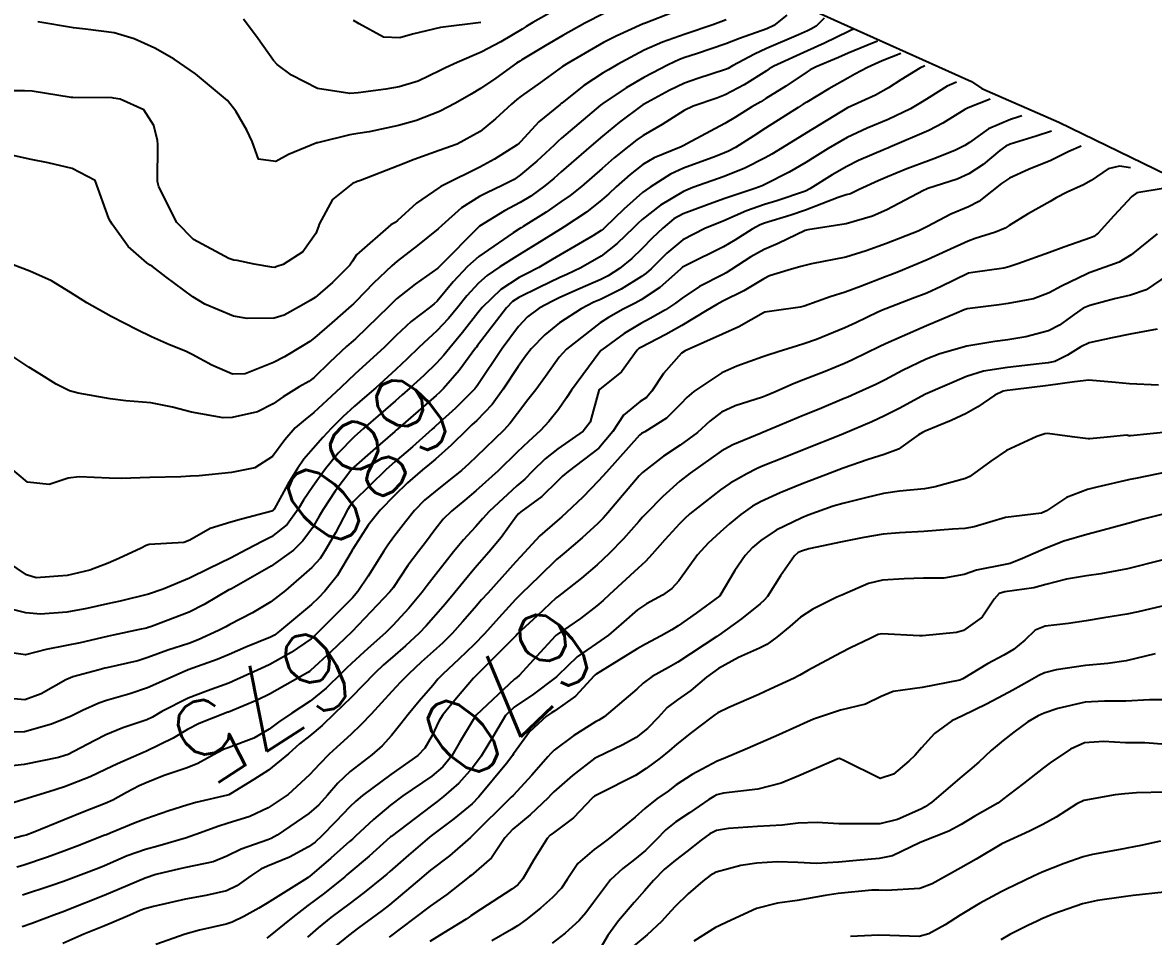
# Model space of a CAD drawing. Header units: metres. Extents: x 292545 to 299085, y 7450245 to 7463078.
# Drawn here: x 296392.5 to 296448, y 7461760.1 to 7461804.9 of the extents above; entities that cross this region are included whole.
import ezdxf
from ezdxf.enums import TextEntityAlignment as Align

# ---------------------------------------------------------------- set-up
doc = ezdxf.new("R2010")
doc.units = ezdxf.units.M
for name, color, linetype in [('Area', 45, 'Continuous'), ('Cotas', 45, 'Continuous'), ('Curvas de Nivel 1m', 11, 'Continuous'), ('Curvas de Nivel 5m', 15, 'Continuous')]:
    doc.layers.add(name, color=color, linetype=linetype)
doc.styles.add('Style-STANDARD', font='STANDARD.shx')

msp = doc.modelspace()

# ---------------------------------------------------------------- linework, layer by layer
at = {"layer": 'Area'}
msp.add_polyline3d([(296431.486, 7461805.435, 699.18), (296432.656, 7461804.917, 698.79), (296439.067, 7461802.033, 694.242), (296439.576, 7461801.702, 695.682), (296443.345, 7461800.042, 698.69), (296452.188, 7461795.746, 677.53)], dxfattribs=at)
at = {"layer": 'Curvas de Nivel 1m', "flags": 128}
for points, elevation in [([(296424.442, 7461805.433), (296423.023, 7461804.887), (296423.004, 7461804.88), (296422.959, 7461804.861), (296421.626, 7461804.264), (296421.014, 7461803.945), (296419.206, 7461802.907), (296419.08, 7461802.83), (296419.001, 7461802.773), (296417.916, 7461801.993), (296416.979, 7461801.314), (296416.758, 7461801.151), (296416.494, 7461800.935), (296415.707, 7461800.201), (296414.959, 7461799.592), (296413.824, 7461798.967), (296412.95, 7461798.647), (296411.725, 7461798.212), (296410.942, 7461797.896), (296409.085, 7461797.178), (296408.934, 7461797.131), (296408.861, 7461797.103), (296408.705, 7461797.032), (296407.716, 7461796.247), (296407.069, 7461795.048), (296407.025, 7461794.925), (296406.898, 7461794.58), (296406.264, 7461793.682), (296405.295, 7461793.066), (296404.994, 7461792.957), (296404.881, 7461792.924), (296404.734, 7461792.925), (296403.871, 7461793.085), (296403.04, 7461793.254), (296402.885, 7461793.282), (296402.632, 7461793.356), (296400.895, 7461794.287), (296400.079, 7461795.128), (296399.201, 7461796.865), (296399.135, 7461797.138), (296399.148, 7461798.941), (296399.135, 7461799.138), (296398.96, 7461799.88), (296398.47, 7461800.65), (296397.309, 7461801.165), (296396.974, 7461801.223), (296396.914, 7461801.231), (296394.974, 7461801.255), (296394.903, 7461801.262), (296392.978, 7461801.569), (296392.607, 7461801.587), (296390.978, 7461801.58)], 687), ([(296421.028, 7461805.366), (296420.098, 7461804.894), (296419.017, 7461804.288), (296418.149, 7461803.781), (296417.005, 7461803.094), (296416.9, 7461803.035), (296416.744, 7461802.933), (296415.726, 7461802.208), (296414.984, 7461801.693), (296414.522, 7461801.415), (296413.746, 7461800.968), (296412.969, 7461800.566), (296411.831, 7461800.125), (296410.962, 7461799.885), (296409.509, 7461799.572), (296408.957, 7461799.482), (296408.572, 7461799.419), (296407.039, 7461799.049), (296406.973, 7461799.029), (296406.953, 7461799.023), (296405.558, 7461798.453), (296404.943, 7461798.122), (296404.093, 7461798.232), (296403.775, 7461799.088), (296403.517, 7461799.651), (296402.968, 7461800.584), (296402.561, 7461801.104), (296400.992, 7461802.416), (296399.955, 7461803.13), (296399.008, 7461803.674), (296397.989, 7461804.131), (296397.015, 7461804.426), (296395.594, 7461804.607), (296395.018, 7461804.668), (296393.262, 7461804.966)], 688), ([(296418.482, 7461805.462), (296417.55, 7461804.925), (296417.22, 7461804.729), (296417.02, 7461804.611), (296415.966, 7461803.988), (296415.008, 7461803.482), (296413.829, 7461802.968), (296413.262, 7461802.713), (296412.997, 7461802.574), (296411.921, 7461802.058), (296410.985, 7461801.778), (296410.328, 7461801.665), (296408.98, 7461801.476), (296408.565, 7461801.448), (296406.983, 7461801.695), (296405.707, 7461802.348), (296405, 7461802.879), (296404.819, 7461803.073), (296404.066, 7461804.136), (296403.35, 7461805.095)], 689), ([(296431.839, 7461805.15), (296431.44, 7461804.756), (296431.181, 7461804.599), (296431.021, 7461804.524), (296430.576, 7461804.324), (296429.012, 7461803.651), (296428.417, 7461803.387), (296427.333, 7461802.807), (296427.127, 7461802.682), (296427, 7461802.623), (296425.633, 7461802.19), (296424.99, 7461801.953), (296424.235, 7461801.596), (296422.974, 7461800.91), (296422.941, 7461800.893), (296422.897, 7461800.861), (296421.798, 7461800.038), (296420.958, 7461799.356), (296420.412, 7461798.888), (296418.94, 7461797.615), (296418.567, 7461797.284), (296418.129, 7461796.918), (296417.443, 7461796.407), (296416.92, 7461796.099), (296416.156, 7461795.696), (296414.921, 7461794.95), (296414.903, 7461794.933), (296412.979, 7461792.979), (296412.931, 7461792.931), (296412.881, 7461792.881), (296411.764, 7461792.097), (296410.858, 7461791.372), (296410.668, 7461791.19), (296410.477, 7461791.006), (296408.837, 7461789.421), (296408.635, 7461789.233), (296408.41, 7461789.034), (296407.59, 7461788.278), (296406.818, 7461787.527), (296406.549, 7461787.319), (296406.084, 7461787.057), (296405.295, 7461786.576), (296404.8, 7461786.237), (296404.033, 7461785.842), (296402.79, 7461785.552), (296402.35, 7461785.543), (296400.793, 7461785.818), (296399.865, 7461786.065), (296398.8, 7461786.285), (296397.582, 7461786.382), (296396.803, 7461786.479), (296395.246, 7461786.746), (296394.808, 7461786.868), (296394.169, 7461787.2), (296393.327, 7461787.721), (296392.821, 7461788.035), (296390.996, 7461789.238)], 684), ([(296427.026, 7461805.071), (296426.372, 7461804.82), (296425.018, 7461804.365), (296423.902, 7461803.963), (296423.01, 7461803.57), (296422.542, 7461803.33), (296421.7, 7461802.873), (296421.258, 7461802.618), (296420.997, 7461802.462), (296420.045, 7461801.836), (296418.974, 7461800.984), (296418.932, 7461800.952), (296418.877, 7461800.911), (296417.831, 7461800.055), (296416.955, 7461799.102), (296416.871, 7461799.013), (296416.772, 7461798.932), (296415.664, 7461798.225), (296414.942, 7461797.831), (296413.196, 7461796.976), (296413.028, 7461796.882), (296412.93, 7461796.818), (296411.832, 7461796.078), (296410.906, 7461795.215), (296410.787, 7461795.12), (296410.58, 7461795.005), (296408.888, 7461793.544), (296408.693, 7461793.224), (296408.565, 7461793.033), (296407.724, 7461792.187), (296406.867, 7461791.447), (296406.626, 7461791.292), (296406.197, 7461791.057), (296405.339, 7461790.582), (296404.853, 7461790.423), (296403.535, 7461790.408), (296402.854, 7461790.528), (296401.457, 7461791.114), (296400.866, 7461791.475), (296399.544, 7461792.465), (296398.881, 7461792.962), (296398.775, 7461793.034), (296398.608, 7461793.144), (296397.687, 7461793.954), (296396.902, 7461795.036), (296396.823, 7461795.171), (296396.752, 7461795.325), (296396.076, 7461797.179), (296394.939, 7461797.775), (296393.775, 7461798.042), (296392.943, 7461798.22), (296391.68, 7461798.498)], 686), ([(296433.283, 7461804.61), (296433.187, 7461804.573), (296433.02, 7461804.496), (296431.845, 7461803.922), (296431.011, 7461803.546), (296429.365, 7461802.785), (296429.134, 7461802.655), (296429, 7461802.567), (296427.91, 7461801.88), (296426.982, 7461801.385), (296426.572, 7461801.223), (296425.404, 7461800.834), (296424.971, 7461800.622), (296423.886, 7461799.928), (296422.958, 7461799.388), (296422.642, 7461799.177), (296422.246, 7461798.867), (296421.53, 7461798.291), (296420.942, 7461797.777), (296419.931, 7461796.895), (296419.374, 7461796.455), (296418.921, 7461796.132), (296418.193, 7461795.638), (296417.062, 7461794.928), (296416.964, 7461794.868), (296416.902, 7461794.829), (296416.586, 7461794.621), (296414.888, 7461793.455), (296414.333, 7461792.965), (296413.636, 7461792.208), (296412.857, 7461791.272), (296412.711, 7461791.126), (296412.516, 7461790.983), (296411.578, 7461790.261), (296410.839, 7461789.576), (296410.26, 7461789.009), (296408.819, 7461787.687), (296408.479, 7461787.371), (296408.128, 7461787.037), (296407.446, 7461786.401), (296406.794, 7461785.807), (296406.376, 7461785.467), (296405.88, 7461785.059), (296405.375, 7461784.465), (296404.769, 7461783.652), (296403.907, 7461783.083), (296402.761, 7461782.86), (296401.177, 7461782.698), (296400.758, 7461782.674), (296400.283, 7461782.652), (296398.758, 7461782.609), (296397.351, 7461782.57), (296396.757, 7461782.577), (296395.293, 7461782.649), (296394.757, 7461782.576), (296393.821, 7461782.271), (296392.755, 7461782.389), (296391.738, 7461783.23)], 683), ([(296434.443, 7461804.01), (296433.935, 7461803.809), (296433.01, 7461803.422), (296432.536, 7461803.216), (296431.445, 7461802.756), (296431.149, 7461802.61), (296430.999, 7461802.513), (296429.956, 7461801.808), (296428.979, 7461801.203), (296428.72, 7461801.049), (296428.294, 7461800.797), (296427.484, 7461800.289), (296426.965, 7461799.979), (296425.096, 7461798.979), (296424.954, 7461798.906), (296424.911, 7461798.882), (296424.82, 7461798.841), (296423.503, 7461798.298), (296422.944, 7461797.973), (296422.326, 7461797.479), (296421.634, 7461796.873), (296421.268, 7461796.537), (296420.923, 7461796.228), (296420.174, 7461795.631), (296419.082, 7461794.907), (296418.902, 7461794.796), (296417.732, 7461794.084), (296416.889, 7461793.552), (296415.92, 7461792.944), (296415.302, 7461792.528), (296414.871, 7461792.145), (296414.307, 7461791.52), (296413.863, 7461790.97), (296413.415, 7461790.407), (296412.841, 7461789.804), (296412.406, 7461789.416), (296411.952, 7461788.989), (296411.385, 7461788.437), (296410.822, 7461787.91), (296409.838, 7461787.015), (296409.294, 7461786.535), (296408.799, 7461786.113), (296408.229, 7461785.598), (296407.668, 7461785.041), (296407.248, 7461784.576), (296406.773, 7461784.046), (296406.309, 7461783.513), (296405.998, 7461783.058), (296405.528, 7461782.29), (296404.849, 7461781.069), (296404.805, 7461781.006), (296404.741, 7461780.968), (296403.257, 7461780.57), (296402.733, 7461780.433), (296401.716, 7461780.123), (296400.719, 7461779.543), (296400.42, 7461779.422), (296398.716, 7461779.327), (296398.578, 7461779.289), (296398.333, 7461779.154), (296397.229, 7461778.644), (296396.705, 7461778.423), (296395.806, 7461778.075), (296394.699, 7461777.813), (296393.187, 7461777.702), (296392.699, 7461777.845), (296390.903, 7461779.046)], 682), ([(296435.603, 7461803.41), (296434.682, 7461803.047), (296433.966, 7461802.73), (296433.336, 7461802.398), (296432.995, 7461802.209), (296432.059, 7461801.677), (296430.977, 7461801.031), (296430.809, 7461800.929), (296430.555, 7461800.766), (296428.963, 7461799.749), (296428.381, 7461799.374), (296427.483, 7461798.805), (296427.144, 7461798.614), (296426.949, 7461798.535), (296426.498, 7461798.366), (296424.942, 7461797.784), (296424.3, 7461797.486), (296423.306, 7461796.856), (296423.085, 7461796.704), (296422.929, 7461796.587), (296422.002, 7461795.784), (296421.081, 7461794.878), (296420.992, 7461794.789), (296420.901, 7461794.723), (296420.484, 7461794.472), (296418.889, 7461793.545), (296418.494, 7461793.306), (296417.83, 7461792.921), (296417.208, 7461792.596), (296416.875, 7461792.432), (296415.968, 7461791.842), (296415.066, 7461790.957), (296414.85, 7461790.69), (296414.087, 7461789.721), (296413.468, 7461788.974), (296413.183, 7461788.623), (296412.825, 7461788.232), (296412.19, 7461787.615), (296411.515, 7461786.993), (296411.141, 7461786.663), (296410.803, 7461786.371), (296410.068, 7461785.736), (296409.238, 7461785.023), (296408.779, 7461784.611), (296408, 7461783.808), (296407.377, 7461783.044), (296407.118, 7461782.687), (296406.754, 7461782.171), (296406.299, 7461781.503), (296406.033, 7461781.057), (296405.489, 7461780.305), (296404.723, 7461779.712), (296404.297, 7461779.499), (296403.52, 7461779.088), (296402.709, 7461778.659), (296401.667, 7461778.146), (296400.699, 7461777.687), (296399.413, 7461777.139), (296398.69, 7461776.899), (296397.302, 7461776.549), (296396.685, 7461776.417), (296395.672, 7461776.191), (296394.681, 7461776.014), (296393.386, 7461775.916), (296392.68, 7461775.975), (296391.687, 7461776.226)], 681), ([(296438.323, 7461802.01), (296437.867, 7461801.804), (296436.981, 7461801.26), (296436.638, 7461801.035), (296436.068, 7461800.704), (296434.967, 7461800.172), (296433.951, 7461799.742), (296432.958, 7461799.284), (296432.026, 7461798.754), (296431.37, 7461798.34), (296430.942, 7461798.067), (296430.125, 7461797.589), (296428.926, 7461796.983), (296428.793, 7461796.923), (296428.434, 7461796.795), (296427.305, 7461796.42), (296426.918, 7461796.278), (296426.062, 7461795.971), (296424.914, 7461795.551), (296424.458, 7461795.296), (296423.922, 7461794.85), (296423.404, 7461794.348), (296422.893, 7461793.834), (296422.393, 7461793.36), (296421.795, 7461792.871), (296421.245, 7461792.508), (296420.875, 7461792.322), (296419.873, 7461791.89), (296418.861, 7461791.438), (296418.504, 7461791.268), (296417.862, 7461790.92), (296417.279, 7461790.495), (296416.844, 7461790.028), (296416.039, 7461788.942), (296414.814, 7461787.117), (296414.748, 7461787.026), (296414.694, 7461786.961), (296413.753, 7461786.016), (296412.785, 7461785.146), (296412.698, 7461785.067), (296412.599, 7461784.982), (296411.647, 7461784.118), (296410.767, 7461783.379), (296410.342, 7461783.006), (296408.747, 7461781.442), (296408.559, 7461781.218), (296408.445, 7461781.033), (296407.858, 7461779.906), (296407.365, 7461779.043), (296407.105, 7461778.65), (296406.704, 7461778.199), (296405.418, 7461777.069), (296404.687, 7461776.511), (296403.792, 7461775.979), (296402.676, 7461775.404), (296402.48, 7461775.297), (296402.124, 7461775.105), (296401.133, 7461774.648), (296400.663, 7461774.479), (296399.641, 7461774.152), (296398.652, 7461773.781), (296398.171, 7461773.633), (296396.645, 7461773.278), (296396.557, 7461773.258), (296396.208, 7461773.174), (296394.987, 7461772.839), (296394.638, 7461772.693), (296393.424, 7461772.001), (296392.628, 7461771.714), (296392.086, 7461771.768)], 679), ([(296439.973, 7461801.17), (296438.893, 7461800.752), (296438.739, 7461800.672), (296437.658, 7461799.992), (296436.962, 7461799.641), (296435.055, 7461798.82), (296434.953, 7461798.777), (296434.916, 7461798.758), (296434.823, 7461798.721), (296433.518, 7461798.161), (296432.94, 7461797.877), (296432.23, 7461797.454), (296431.139, 7461796.767), (296430.922, 7461796.668), (296429.508, 7461796.193), (296428.915, 7461796.008), (296428.021, 7461795.689), (296426.907, 7461795.208), (296425.973, 7461794.824), (296424.897, 7461794.268), (296424.119, 7461793.619), (296423.356, 7461792.855), (296423.104, 7461792.633), (296422.877, 7461792.469), (296421.88, 7461791.858), (296420.86, 7461791.353), (296420.532, 7461791.211), (296419.909, 7461790.894), (296418.846, 7461790.197), (296418.138, 7461789.619), (296417.464, 7461788.924), (296417.184, 7461788.572), (296416.824, 7461788.064), (296416.095, 7461786.941), (296415.552, 7461786.198), (296414.79, 7461785.412), (296414.557, 7461785.192), (296414.322, 7461784.965), (296413.541, 7461784.206), (296412.768, 7461783.518), (296412.479, 7461783.27), (296412.139, 7461782.986), (296411.398, 7461782.352), (296410.75, 7461781.741), (296410.051, 7461781.01), (296409.473, 7461780.278), (296408.714, 7461779.096), (296408.688, 7461779.056), (296408.678, 7461779.03), (296407.941, 7461777.797), (296407.346, 7461777.043), (296407.023, 7461776.713), (296406.686, 7461776.392), (296405.12, 7461775.073), (296404.864, 7461774.883), (296404.668, 7461774.784), (296403.46, 7461774.293), (296402.656, 7461773.939), (296402.062, 7461773.695), (296400.644, 7461773.186), (296400.597, 7461773.167), (296400.492, 7461773.122), (296398.634, 7461772.305), (296397.777, 7461772.013), (296396.628, 7461771.679), (296396.254, 7461771.546), (296395.451, 7461771.182), (296394.894, 7461770.912), (296394.617, 7461770.791), (296393.936, 7461770.52), (296392.612, 7461770.14), (296391.722, 7461770.119)], 678), ([(296441.533, 7461800.36), (296441.327, 7461800.287), (296440.968, 7461800.174), (296439.9, 7461799.724), (296438.957, 7461799.05), (296438.73, 7461798.897), (296438.274, 7461798.677), (296437.338, 7461798.295), (296436.945, 7461798.146), (296435.892, 7461797.752), (296434.933, 7461797.359), (296434.488, 7461797.166), (296433.546, 7461796.734), (296433.124, 7461796.535), (296432.92, 7461796.472), (296432.528, 7461796.355), (296430.913, 7461795.729), (296430.207, 7461795.48), (296428.906, 7461795.085), (296428.692, 7461795.005), (296428.297, 7461794.796), (296427.447, 7461794.255), (296426.894, 7461793.932), (296425.076, 7461793.029), (296424.884, 7461792.929), (296424.833, 7461792.891), (296424.784, 7461792.841), (296423.779, 7461791.941), (296422.86, 7461791.324), (296422.561, 7461791.159), (296421.981, 7461790.869), (296421.254, 7461790.47), (296420.846, 7461790.195), (296419.194, 7461788.905), (296418.829, 7461788.515), (296418.169, 7461787.567), (296417.688, 7461786.921), (296417.301, 7461786.43), (296416.795, 7461785.757), (296416.435, 7461785.288), (296416.116, 7461784.94), (296414.77, 7461783.627), (296414.428, 7461783.302), (296414.046, 7461782.967), (296413.334, 7461782.397), (296412.752, 7461781.937), (296412.234, 7461781.499), (296411.74, 7461780.99), (296411.294, 7461780.435), (296410.723, 7461779.703), (296410.423, 7461779.298), (296410.227, 7461779.007), (296409.462, 7461777.78), (296408.956, 7461777.026), (296408.69, 7461776.72), (296407.848, 7461775.871), (296407.035, 7461775.046), (296406.851, 7461774.867), (296406.668, 7461774.709), (296405.696, 7461774.026), (296404.648, 7461773.442), (296404.401, 7461773.328), (296403.864, 7461773.088), (296403.032, 7461772.703), (296402.637, 7461772.537), (296401.584, 7461772.159), (296400.63, 7461771.795), (296399.34, 7461771.139), (296398.895, 7461770.869), (296398.617, 7461770.738), (296397.44, 7461770.332), (296396.605, 7461769.993), (296396.052, 7461769.725), (296395.036, 7461769.186), (296394.743, 7461769.037), (296394.591, 7461768.978), (296394.283, 7461768.888), (296392.593, 7461768.548), (296391.411, 7461768.411)], 677), ([(296442.983, 7461799.61), (296442.237, 7461799.354), (296440.956, 7461798.963), (296440.739, 7461798.869), (296440.458, 7461798.655), (296439.638, 7461797.968), (296438.936, 7461797.511), (296438.353, 7461797.255), (296436.924, 7461796.784), (296436.855, 7461796.76), (296436.711, 7461796.693), (296434.913, 7461795.74), (296434.21, 7461795.427), (296432.906, 7461795.065), (296431.027, 7461794.768), (296430.903, 7461794.732), (296429.583, 7461794.096), (296428.893, 7461793.796), (296428.241, 7461793.445), (296427.257, 7461792.806), (296427.028, 7461792.661), (296426.879, 7461792.58), (296425.719, 7461791.979), (296424.861, 7461791.406), (296424.538, 7461791.163), (296424.051, 7461790.848), (296423.292, 7461790.412), (296422.846, 7461790.17), (296422.023, 7461789.686), (296420.923, 7461788.879), (296420.873, 7461788.839), (296420.832, 7461788.786), (296419.443, 7461786.901), (296419.195, 7461786.516), (296418.798, 7461785.948), (296418.333, 7461785.371), (296417.918, 7461784.919), (296417.324, 7461784.378), (296416.772, 7461783.855), (296415.835, 7461782.944), (296414.753, 7461781.955), (296414.211, 7461781.502), (296413.549, 7461780.972), (296413.141, 7461780.572), (296412.729, 7461780.047), (296412.275, 7461779.429), (296411.932, 7461778.988), (296411.406, 7461778.293), (296410.695, 7461777.21), (296410.533, 7461777.002), (296408.673, 7461775.049), (296407.63, 7461774.068), (296406.644, 7461773.146), (296406.59, 7461773.105), (296406.501, 7461773.052), (296404.632, 7461771.998), (296404.018, 7461771.697), (296402.623, 7461771.114), (296402.582, 7461771.1), (296401.173, 7461770.556), (296400.61, 7461770.262), (296399.895, 7461769.839), (296398.594, 7461769.2), (296398.559, 7461769.185), (296398.477, 7461769.151), (296397.17, 7461768.581), (296396.584, 7461768.295), (296395.826, 7461767.932), (296394.576, 7461767.45), (296393.802, 7461767.202), (296392.569, 7461766.822), (296391.353, 7461766.444)], 676), ([(296446.863, 7461797.81), (296446.329, 7461797.889), (296445.769, 7461797.763), (296444.932, 7461797.19), (296444.557, 7461796.976), (296443.75, 7461796.612), (296443.212, 7461796.325), (296442.918, 7461796.154), (296441.81, 7461795.535), (296440.906, 7461794.97), (296440.705, 7461794.852), (296440.242, 7461794.657), (296439.235, 7461794.332), (296438.898, 7461794.214), (296437.845, 7461793.729), (296436.889, 7461793.286), (296435.48, 7461792.711), (296435.052, 7461792.546), (296434.879, 7461792.482), (296433.623, 7461791.981), (296432.867, 7461791.707), (296432.13, 7461791.485), (296430.857, 7461791.023), (296430.657, 7461790.971), (296429.38, 7461790.785), (296428.922, 7461790.719), (296428.852, 7461790.692), (296427.642, 7461790.005), (296426.841, 7461789.644), (296425.008, 7461788.837), (296424.832, 7461788.716), (296423.954, 7461787.716), (296423.377, 7461786.854), (296423.117, 7461786.548), (296422.805, 7461786.344), (296421.984, 7461785.68), (296421.467, 7461784.873), (296420.775, 7461784.053), (296419.27, 7461782.905), (296418.992, 7461782.676), (296418.758, 7461782.43), (296417.99, 7461781.678), (296416.961, 7461780.928), (296416.841, 7461780.83), (296416.74, 7461780.713), (296415.988, 7461779.677), (296415.389, 7461778.95), (296414.705, 7461778.17), (296414.153, 7461777.511), (296413.715, 7461776.97), (296413.247, 7461776.411), (296412.675, 7461775.755), (296412.313, 7461775.339), (296411.967, 7461774.987), (296411.292, 7461774.365), (296410.655, 7461773.806), (296410.226, 7461773.429), (296409.79, 7461773.013), (296408.631, 7461771.832), (296408.228, 7461771.433), (296407.813, 7461771.038), (296407.202, 7461770.456), (296406.606, 7461769.947), (296406.103, 7461769.555), (296405.558, 7461769.066), (296404.585, 7461768.261), (296403.862, 7461767.805), (296402.72, 7461767.099), (296402.624, 7461767.048), (296402.572, 7461767.035), (296401.006, 7461766.678), (296400.567, 7461766.548), (296399.691, 7461766.26), (296398.56, 7461765.883), (296398.04, 7461765.674), (296396.814, 7461765.167), (296396.626, 7461765.095), (296396.551, 7461765.068), (296395.189, 7461764.538), (296394.539, 7461764.293), (296393.738, 7461763.999), (296392.528, 7461763.592), (296392.238, 7461763.512)], 674), ([(296448.465, 7461796.786), (296447.172, 7461796.576), (296446.921, 7461796.395), (296446.047, 7461795.453), (296445.272, 7461794.596), (296445.066, 7461794.433), (296444.901, 7461794.364), (296443.592, 7461793.917), (296442.893, 7461793.652), (296441.337, 7461793.092), (296440.886, 7461792.944), (296440.653, 7461792.884), (296439.121, 7461792.668), (296438.911, 7461792.641), (296438.882, 7461792.63), (296437.578, 7461791.977), (296436.868, 7461791.663), (296436.17, 7461791.394), (296434.856, 7461790.895), (296434.733, 7461790.843), (296434.469, 7461790.724), (296433.382, 7461790.2), (296432.845, 7461789.955), (296431.459, 7461789.381), (296430.837, 7461789.167), (296430.533, 7461789.076), (296429.578, 7461788.783), (296429.017, 7461788.602), (296428.83, 7461788.537), (296427.547, 7461788.082), (296426.822, 7461787.743), (296425.448, 7461786.83), (296425.098, 7461786.546), (296424.804, 7461786.224), (296424.106, 7461785.534), (296423.035, 7461784.857), (296422.873, 7461784.768), (296422.781, 7461784.691), (296421.156, 7461782.884), (296420.759, 7461782.449), (296419.99, 7461781.658), (296419.203, 7461780.905), (296418.962, 7461780.686), (296418.737, 7461780.497), (296417.895, 7461779.748), (296417.126, 7461778.926), (296416.926, 7461778.712), (296416.708, 7461778.486), (296415.337, 7461776.95), (296415.033, 7461776.61), (296414.682, 7461776.206), (296414.099, 7461775.538), (296413.587, 7461774.971), (296413.122, 7461774.512), (296412.654, 7461774.083), (296412.071, 7461773.567), (296411.454, 7461772.992), (296411.057, 7461772.577), (296410.634, 7461772.124), (296409.606, 7461771.015), (296409.131, 7461770.507), (296408.608, 7461770.008), (296408.099, 7461769.536), (296407.555, 7461769.04), (296407.073, 7461768.56), (296406.583, 7461768.027), (296405.546, 7461767.065), (296404.566, 7461766.408), (296403.66, 7461765.991), (296402.558, 7461765.646), (296402.141, 7461765.52), (296401.016, 7461765.115), (296400.678, 7461764.992), (296400.55, 7461764.951), (296399.142, 7461764.543), (296398.541, 7461764.37), (296397.642, 7461764.053), (296396.529, 7461763.571), (296396.247, 7461763.452), (296395.526, 7461763.18), (296394.519, 7461762.809), (296393.903, 7461762.585), (296392.512, 7461762.127)], 673), ([(296448.172, 7461794.561), (296446.892, 7461793.531), (296446.297, 7461793.178), (296444.884, 7461792.666), (296444.834, 7461792.65), (296444.729, 7461792.602), (296443.484, 7461792.003), (296442.869, 7461791.667), (296442.11, 7461791.385), (296440.86, 7461791.15), (296440.423, 7461791.091), (296438.856, 7461790.882), (296438.694, 7461790.833), (296438.324, 7461790.675), (296436.847, 7461790.055), (296435.663, 7461789.53), (296434.837, 7461789.167), (296434.534, 7461789.025), (296433.921, 7461788.729), (296433.19, 7461788.375), (296432.828, 7461788.21), (296431.889, 7461787.82), (296430.819, 7461787.401), (296430.368, 7461787.224), (296429.361, 7461786.785), (296428.98, 7461786.618), (296428.809, 7461786.557), (296427.476, 7461786.13), (296426.798, 7461785.819), (296426.225, 7461785.385), (296425.614, 7461784.828), (296424.776, 7461784.195), (296423.961, 7461783.658), (296422.923, 7461782.858), (296422.84, 7461782.782), (296422.761, 7461782.7), (296421.223, 7461780.883), (296420.998, 7461780.627), (296420.735, 7461780.361), (296419.965, 7461779.657), (296419.081, 7461778.906), (296418.879, 7461778.741), (296418.71, 7461778.592), (296417.854, 7461777.766), (296416.995, 7461776.927), (296416.84, 7461776.779), (296416.688, 7461776.627), (296415.879, 7461775.738), (296415.168, 7461774.952), (296414.658, 7461774.424), (296413.907, 7461773.711), (296413.124, 7461772.975), (296412.888, 7461772.73), (296412.637, 7461772.422), (296411.969, 7461771.647), (296411.421, 7461770.992), (296411.074, 7461770.538), (296410.607, 7461769.967), (296410.147, 7461769.459), (296409.639, 7461769.014), (296408.585, 7461768.192), (296407.984, 7461767.631), (296407.47, 7461767.041), (296407.046, 7461766.567), (296406.564, 7461766.135), (296404.998, 7461765.073), (296404.714, 7461764.914), (296404.55, 7461764.852), (296403.244, 7461764.392), (296402.537, 7461764.042), (296401.866, 7461763.773), (296400.529, 7461763.493), (296400.226, 7461763.426), (296399.048, 7461763.142), (296398.521, 7461762.97), (296397.256, 7461762.422), (296396.512, 7461762.111), (296394.705, 7461761.397), (296394.504, 7461761.319), (296394.182, 7461761.203), (296392.965, 7461760.748), (296392.496, 7461760.573)], 672), ([(296448.706, 7461792.553), (296447.622, 7461791.819), (296446.868, 7461791.558), (296446.076, 7461791.377), (296444.86, 7461791.06), (296444.539, 7461790.922), (296444.096, 7461790.608), (296443.379, 7461790.083), (296442.845, 7461789.809), (296441.72, 7461789.515), (296440.84, 7461789.374), (296440.206, 7461789.289), (296438.837, 7461789.06), (296437.5, 7461788.69), (296436.83, 7461788.427), (296435.677, 7461787.859), (296434.82, 7461787.405), (296434.363, 7461787.179), (296433.382, 7461786.734), (296432.991, 7461786.558), (296432.809, 7461786.483), (296431.584, 7461785.975), (296430.796, 7461785.65), (296430.175, 7461785.393), (296428.783, 7461784.806), (296428.744, 7461784.79), (296427.359, 7461784.222), (296426.774, 7461783.901), (296425.258, 7461782.833), (296424.759, 7461782.44), (296423.915, 7461781.685), (296423.1, 7461780.856), (296422.926, 7461780.672), (296422.737, 7461780.451), (296421.994, 7461779.601), (296421.288, 7461778.881), (296420.707, 7461778.338), (296419.927, 7461777.672), (296418.943, 7461776.908), (296418.801, 7461776.799), (296418.69, 7461776.709), (296417.76, 7461775.835), (296416.783, 7461774.929), (296416.724, 7461774.868), (296416.662, 7461774.804), (296414.808, 7461772.958), (296414.641, 7461772.781), (296413.8, 7461771.799), (296413.135, 7461770.975), (296412.937, 7461770.658), (296412.608, 7461769.97), (296412.247, 7461769.335), (296411.899, 7461768.987), (296410.583, 7461768.056), (296409.196, 7461767.024), (296408.856, 7461766.741), (296408.567, 7461766.463), (296407.867, 7461765.73), (296407.192, 7461765.044), (296406.862, 7461764.733), (296406.545, 7461764.496), (296405.61, 7461763.99), (296404.53, 7461763.552), (296404.203, 7461763.408), (296403.717, 7461763.088), (296403.028, 7461762.585), (296402.515, 7461762.346), (296401.507, 7461762.116), (296400.511, 7461761.928), (296398.944, 7461761.581), (296398.506, 7461761.457), (296398.283, 7461761.374), (296397.782, 7461761.157), (296396.897, 7461760.768), (296396.497, 7461760.614), (296395.527, 7461760.218), (296394.489, 7461759.76)], 671), ([(296448.226, 7461787.145), (296446.812, 7461787.209), (296446.118, 7461787.282), (296444.821, 7461787.392), (296444.111, 7461787.316), (296442.818, 7461787.132), (296441.088, 7461786.918), (296440.815, 7461786.887), (296440.62, 7461786.846), (296440.212, 7461786.656), (296439.378, 7461786.09), (296438.799, 7461785.757), (296438.066, 7461785.409), (296436.786, 7461784.888), (296436.656, 7461784.83), (296436.462, 7461784.703), (296435.477, 7461784.012), (296434.773, 7461783.744), (296433.999, 7461783.499), (296432.766, 7461783.067), (296431.908, 7461782.753), (296431.091, 7461782.431), (296430.756, 7461782.303), (296429.668, 7461781.861), (296428.743, 7461781.447), (296428.321, 7461781.212), (296427.744, 7461780.8), (296427.196, 7461780.345), (296426.73, 7461779.933), (296426.149, 7461779.391), (296425.624, 7461778.826), (296424.7, 7461777.556), (296424.368, 7461777.171), (296423.905, 7461776.848), (296423.115, 7461776.427), (296422.682, 7461776.134), (296422.006, 7461775.536), (296421.252, 7461774.881), (296420.659, 7461774.475), (296419.723, 7461773.829), (296418.77, 7461772.909), (296418.708, 7461772.843), (296418.642, 7461772.79), (296417.569, 7461771.986), (296416.627, 7461771.351), (296416.207, 7461770.936), (296415.609, 7461769.944), (296415.006, 7461768.954), (296414.587, 7461768.375), (296413.914, 7461767.632), (296413.161, 7461766.974), (296412.831, 7461766.717), (296412.568, 7461766.515), (296410.594, 7461765.009), (296410.57, 7461764.992), (296410.552, 7461764.973), (296409.517, 7461764.042), (296408.526, 7461763.21), (296408.427, 7461763.129), (296408.317, 7461763.032), (296407.328, 7461762.229), (296406.509, 7461761.628), (296405.765, 7461761.061), (296404.492, 7461760.018)], 669), ([(296448.786, 7461784.864), (296446.867, 7461784.662), (296446.784, 7461784.666), (296446.68, 7461784.686), (296445.72, 7461784.591), (296444.868, 7461784.513), (296444.782, 7461784.512), (296443.994, 7461784.608), (296442.785, 7461784.77), (296442.653, 7461784.754), (296442.273, 7461784.628), (296440.776, 7461783.933), (296440.012, 7461783.416), (296438.986, 7461782.668), (296438.836, 7461782.595), (296438.761, 7461782.567), (296437.283, 7461782.164), (296436.753, 7461782.067), (296435.523, 7461781.941), (296434.749, 7461781.824), (296433.861, 7461781.615), (296432.742, 7461781.342), (296432.283, 7461781.203), (296431.044, 7461780.765), (296430.732, 7461780.646), (296429.474, 7461780.034), (296428.72, 7461779.523), (296428.325, 7461779.187), (296427.957, 7461778.798), (296427.458, 7461778.05), (296426.713, 7461776.81), (296425.548, 7461775.959), (296424.67, 7461775.334), (296424.367, 7461775.144), (296423.835, 7461774.848), (296423.071, 7461774.443), (296422.656, 7461774.207), (296420.867, 7461773.108), (296420.644, 7461772.968), (296420.6, 7461772.934), (296420.555, 7461772.891), (296419.638, 7461771.895), (296418.626, 7461771.177), (296418.46, 7461771.076), (296418.219, 7461770.914), (296417.387, 7461770.147), (296416.595, 7461769.07), (296416.546, 7461768.978), (296416.512, 7461768.931), (296416.251, 7461768.597), (296414.902, 7461766.955), (296414.569, 7461766.615), (296413.662, 7461765.869), (296412.554, 7461765.039), (296412.481, 7461764.981), (296411.445, 7461764.091), (296410.527, 7461763.291), (296410.376, 7461763.16), (296410.202, 7461763.013), (296409.272, 7461762.266), (296408.51, 7461761.69), (296408.134, 7461761.406), (296407.639, 7461761.039), (296407.01, 7461760.532), (296406.493, 7461760.066)], 668), ([(296448.767, 7461782.914), (296447.1, 7461782.575), (296446.827, 7461782.514), (296446.762, 7461782.495), (296445.21, 7461782.141), (296444.754, 7461782.026), (296443.722, 7461781.636), (296442.738, 7461780.985), (296442.487, 7461780.873), (296440.733, 7461780.65), (296439.192, 7461780.202), (296438.727, 7461780.123), (296438.13, 7461780.082), (296436.726, 7461779.972), (296435.533, 7461779.903), (296434.724, 7461779.835), (296433.772, 7461779.68), (296432.72, 7461779.469), (296431.074, 7461779.122), (296430.715, 7461779.01), (296430.555, 7461778.931), (296430.376, 7461778.773), (296429.69, 7461777.794), (296429.051, 7461776.786), (296428.885, 7461776.593), (296428.687, 7461776.416), (296427.787, 7461775.688), (296426.664, 7461774.882), (296426.62, 7461774.855), (296426.564, 7461774.811), (296424.65, 7461773.561), (296424.198, 7461773.293), (296423.403, 7461772.852), (296422.962, 7461772.535), (296422.637, 7461772.235), (296421.05, 7461770.884), (296420.787, 7461770.721), (296420.619, 7461770.63), (296419.552, 7461769.957), (296418.598, 7461769.238), (296418.429, 7461769.078), (296418.283, 7461768.913), (296417.487, 7461768.018), (296416.574, 7461767.024), (296416.484, 7461766.931), (296414.554, 7461765.022), (296414.519, 7461764.994), (296414.482, 7461764.961), (296413.448, 7461764.062), (296412.529, 7461763.353), (296412.322, 7461763.187), (296412.086, 7461762.987), (296410.509, 7461761.66), (296410.148, 7461761.372), (296409.668, 7461761.018), (296408.994, 7461760.529), (296408.494, 7461760.151), (296407.88, 7461759.645)], 667), ([(296448.47, 7461780.821), (296447.477, 7461780.569), (296446.731, 7461780.364), (296445.344, 7461779.977), (296444.725, 7461779.824), (296443.594, 7461779.49), (296442.718, 7461779.144), (296441.569, 7461778.641), (296440.963, 7461778.395), (296440.71, 7461778.344), (296439.303, 7461778.068), (296438.705, 7461777.857), (296437.705, 7461777.687), (296436.703, 7461777.675), (296435.764, 7461777.648), (296434.701, 7461777.577), (296434.014, 7461777.413), (296432.694, 7461776.853), (296432.457, 7461776.744), (296431.278, 7461776.167), (296430.678, 7461775.767), (296430.145, 7461775.301), (296429.509, 7461774.782), (296429.014, 7461774.432), (296428.657, 7461774.242), (296427.633, 7461773.786), (296426.647, 7461773.244), (296426.067, 7461772.826), (296425.293, 7461772.176), (296424.632, 7461771.714), (296424.135, 7461771.338), (296423.685, 7461770.849), (296423.171, 7461770.298), (296422.608, 7461769.865), (296421.966, 7461769.506), (296420.671, 7461768.889), (296420.592, 7461768.846), (296419.49, 7461767.995), (296418.576, 7461767.198), (296418.432, 7461767.054), (296418.302, 7461766.913), (296417.417, 7461766.068), (296416.557, 7461765.372), (296416.175, 7461764.936), (296415.518, 7461763.966), (296414.525, 7461763.103), (296414.443, 7461763.042), (296414.341, 7461762.962), (296413.317, 7461762.17), (296412.509, 7461761.594), (296411.704, 7461760.992), (296410.494, 7461760.07)], 666), ([(296448.69, 7461776.378), (296447.235, 7461776.022), (296446.683, 7461775.906), (296445.545, 7461775.726), (296444.678, 7461775.585), (296443.827, 7461775.461), (296442.673, 7461775.319), (296442.179, 7461775.126), (296441.671, 7461774.64), (296441.127, 7461774.176), (296440.655, 7461773.903), (296439.839, 7461773.47), (296438.644, 7461772.741), (296438.481, 7461772.672), (296436.639, 7461772.319), (296435.227, 7461772.124), (296434.635, 7461771.88), (296433.861, 7461771.497), (296432.628, 7461771.203), (296431.319, 7461770.76), (296430.84, 7461770.546), (296430.618, 7461770.449), (296429.457, 7461769.935), (296428.604, 7461769.554), (296428.076, 7461769.323), (296426.875, 7461768.816), (296426.592, 7461768.698), (296425.36, 7461768.057), (296424.58, 7461767.539), (296424.181, 7461767.24), (296423.626, 7461766.849), (296423.037, 7461766.386), (296422.564, 7461765.958), (296421.245, 7461764.88), (296420.844, 7461764.59), (296420.545, 7461764.378), (296419.75, 7461763.682), (296419.225, 7461762.903), (296418.945, 7461762.48), (296418.514, 7461762.025), (296417.926, 7461761.499), (296417.205, 7461760.923), (296416.796, 7461760.63), (296416.496, 7461760.445), (296415.532, 7461759.899)], 664), ([(296448.065, 7461773.967), (296446.653, 7461773.624), (296445.746, 7461773.495), (296444.651, 7461773.4), (296443.209, 7461773.182), (296442.647, 7461773.04), (296442.371, 7461772.907), (296441.914, 7461772.637), (296441.094, 7461772.19), (296440.636, 7461771.939), (296439.798, 7461771.492), (296438.626, 7461770.93), (296438.103, 7461770.678), (296437.24, 7461770.064), (296436.603, 7461769.355), (296436.303, 7461768.997), (296435.994, 7461768.706), (296435.234, 7461768.066), (296434.584, 7461767.848), (296432.802, 7461768.738), (296432.594, 7461768.836), (296432.51, 7461768.825), (296432.32, 7461768.744), (296430.585, 7461767.978), (296429.731, 7461767.629), (296428.578, 7461767.324), (296426.892, 7461767.131), (296426.575, 7461767.057), (296426.417, 7461766.979), (296426.181, 7461766.824), (296425.225, 7461766.175), (296424.562, 7461765.724), (296424.07, 7461765.333), (296423.588, 7461764.85), (296423.073, 7461764.327), (296422.538, 7461763.877), (296421.957, 7461763.443), (296421.353, 7461762.878), (296420.512, 7461761.771), (296420.137, 7461761.263), (296419.818, 7461760.897), (296419.131, 7461760.266), (296418.486, 7461759.775)], 663), ([(296448.635, 7461771.716), (296447.787, 7461771.715), (296446.634, 7461771.642), (296445.578, 7461771.646), (296444.633, 7461771.6), (296443.293, 7461771.283), (296442.627, 7461771.064), (296442.324, 7461770.935), (296441.827, 7461770.638), (296441.131, 7461770.129), (296440.609, 7461769.711), (296440.033, 7461769.225), (296439.415, 7461768.662), (296438.974, 7461768.281), (296438.586, 7461767.957), (296437.118, 7461766.692), (296436.796, 7461766.47), (296436.568, 7461766.353), (296435.433, 7461765.838), (296434.557, 7461765.633), (296433.662, 7461765.624), (296432.556, 7461765.637), (296431.498, 7461765.692), (296430.562, 7461765.664), (296429.767, 7461765.572), (296428.56, 7461765.494), (296427.147, 7461765.4), (296426.558, 7461765.3), (296426.232, 7461765.148), (296425.801, 7461764.828), (296425.098, 7461764.281), (296424.538, 7461763.853), (296423.993, 7461763.384), (296423.467, 7461762.851), (296423.023, 7461762.35), (296422.512, 7461761.769), (296421.744, 7461760.871), (296421.216, 7461760.155), (296420.482, 7461758.89)], 662), ([(296448.607, 7461769.518), (296447.568, 7461769.606), (296446.608, 7461769.596), (296445.536, 7461769.664), (296444.608, 7461769.607), (296443.914, 7461769.3), (296442.923, 7461768.625), (296442.59, 7461768.383), (296441.609, 7461767.614), (296440.575, 7461766.816), (296440.481, 7461766.743), (296440.347, 7461766.652), (296439.227, 7461765.999), (296438.557, 7461765.594), (296437.954, 7461765.276), (296436.543, 7461764.715), (296436.511, 7461764.7), (296435.185, 7461764.065), (296434.535, 7461763.936), (296433.426, 7461763.839), (296432.533, 7461763.747), (296431.465, 7461763.689), (296430.537, 7461763.729), (296429.545, 7461763.773), (296428.537, 7461763.708), (296427.75, 7461763.587), (296426.529, 7461763.253), (296426.247, 7461763.103), (296425.888, 7461762.826), (296425.16, 7461762.19), (296424.51, 7461761.564), (296424.167, 7461761.183), (296423.863, 7461760.846), (296423.16, 7461760.186), (296422.485, 7461759.637)], 661), ([(296448.335, 7461764.773), (296447.36, 7461764.572), (296446.682, 7461764.438), (296446.541, 7461764.409), (296445.003, 7461764.13), (296444.537, 7461764.014), (296443.61, 7461763.69), (296442.529, 7461763.261), (296442.095, 7461763.067), (296441.217, 7461762.643), (296440.751, 7461762.417), (296440.519, 7461762.302), (296439.45, 7461761.724), (296438.508, 7461761.145), (296437.766, 7461760.681), (296436.961, 7461760.228), (296436.494, 7461760.106), (296435.058, 7461760.15), (296434.495, 7461760.162), (296433.133, 7461760.101)], 659), ([(296448.52, 7461762.274), (296446.985, 7461762.108), (296446.518, 7461762.049), (296445.239, 7461761.869), (296444.514, 7461761.71), (296443.097, 7461761.209), (296442.506, 7461760.967), (296442.275, 7461760.863), (296441.817, 7461760.637), (296440.945, 7461760.197), (296440.492, 7461759.948)], 658)]:
    msp.add_lwpolyline(points, dxfattribs=dict(at, elevation=elevation))
at = {"layer": 'Curvas de Nivel 5m', "flags": 128}
for points, elevation in [([(296429.995, 7461805.289), (296429.37, 7461804.785), (296429.021, 7461804.618), (296427.679, 7461804.14), (296427.014, 7461803.888), (296425.574, 7461803.396), (296425.007, 7461803.22), (296424.733, 7461803.116), (296424.182, 7461802.848), (296423.404, 7461802.449), (296422.993, 7461802.231), (296422.124, 7461801.73), (296420.974, 7461800.961), (296420.93, 7461800.925), (296420.87, 7461800.882), (296418.956, 7461799.252), (296418.775, 7461799.091), (296418.588, 7461798.914), (296417.732, 7461798.135), (296416.938, 7461797.456), (296416.629, 7461797.24), (296416.033, 7461796.939), (296415.291, 7461796.583), (296414.925, 7461796.397), (296414.041, 7461795.838), (296413.083, 7461794.977), (296412.901, 7461794.806), (296411.889, 7461793.994), (296410.885, 7461793.222), (296410.625, 7461793.004), (296409.736, 7461792.151), (296408.856, 7461791.242), (296408.751, 7461791.134), (296408.634, 7461791.032), (296407.686, 7461790.206), (296406.839, 7461789.465), (296406.6, 7461789.289), (296406.221, 7461789.056), (296405.363, 7461788.529), (296404.825, 7461788.25), (296403.426, 7461787.698), (296402.819, 7461787.677), (296401.806, 7461788.127), (296400.828, 7461788.655), (296400.512, 7461788.807), (296399.726, 7461789.131), (296398.839, 7461789.519), (296398.136, 7461789.858), (296396.853, 7461790.508), (296395.663, 7461791.182), (296394.868, 7461791.686), (296393.926, 7461792.257), (296392.878, 7461792.742), (296391.576, 7461793.233)], 685), ([(296414.999, 7461804.927), (296413.02, 7461804.689), (296411.643, 7461804.367), (296411.015, 7461804.174), (296410.214, 7461804.211), (296409.021, 7461804.868), (296408.752, 7461805.033)], 690), ([(296436.773, 7461802.81), (296436.532, 7461802.697), (296435.592, 7461802.113), (296434.988, 7461801.726), (296434.345, 7461801.363), (296432.973, 7461800.74), (296430.961, 7461799.528), (296429.766, 7461798.782), (296429.26, 7461798.475), (296428.946, 7461798.302), (296427.941, 7461797.796), (296426.931, 7461797.38), (296425.385, 7461796.833), (296424.93, 7461796.637), (296423.803, 7461795.968), (296422.909, 7461795.265), (296422.696, 7461795.073), (296422.483, 7461794.864), (296421.679, 7461794.088), (296420.889, 7461793.467), (296419.899, 7461792.895), (296419.209, 7461792.574), (296418.876, 7461792.425), (296417.856, 7461791.932), (296416.861, 7461791.441), (296416.551, 7461791.242), (296416.252, 7461790.939), (296414.834, 7461789.088), (296414.778, 7461789.016), (296414.736, 7461788.961), (296413.933, 7461787.858), (296413.167, 7461786.976), (296412.987, 7461786.801), (296412.808, 7461786.634), (296411.917, 7461785.868), (296410.924, 7461784.999), (296410.847, 7461784.935), (296410.782, 7461784.875), (296409.693, 7461783.937), (296408.764, 7461783.13), (296408.714, 7461783.08), (296408.673, 7461783.031), (296407.85, 7461781.941), (296407.255, 7461781.045), (296407.063, 7461780.722), (296406.729, 7461780.15), (296406.264, 7461779.51), (296405.799, 7461779.059), (296404.705, 7461778.267), (296402.759, 7461777.164), (296402.693, 7461777.131), (296402.673, 7461777.121), (296402.638, 7461777.101), (296401.414, 7461776.384), (296400.682, 7461776.017), (296398.835, 7461775.308), (296398.674, 7461775.252), (296398.595, 7461775.23), (296398.249, 7461775.154), (296396.954, 7461774.882), (296396.668, 7461774.814), (296395.346, 7461774.5), (296394.661, 7461774.383), (296393.675, 7461774.187), (296392.653, 7461773.912), (296391.857, 7461774.026)], 680), ([(296444.433, 7461798.87), (296443.829, 7461798.611), (296443.25, 7461798.315), (296442.946, 7461798.171), (296441.857, 7461797.718), (296440.933, 7461797.29), (296440.541, 7461797.042), (296440.06, 7461796.659), (296439.428, 7461796.155), (296438.915, 7461795.898), (296438.055, 7461795.535), (296436.905, 7461794.92), (296436.453, 7461794.697), (296434.897, 7461794.091), (296433.895, 7461793.728), (296432.89, 7461793.422), (296431.211, 7461793.09), (296430.885, 7461793.021), (296430.694, 7461792.963), (296430.072, 7461792.778), (296429.16, 7461792.506), (296428.877, 7461792.364), (296427.898, 7461791.769), (296426.86, 7461791.258), (296426.562, 7461791.109), (296426.092, 7461790.821), (296424.845, 7461790.064), (296424.064, 7461789.624), (296422.834, 7461788.998), (296422.746, 7461788.948), (296422.66, 7461788.862), (296421.891, 7461787.8), (296420.813, 7461786.935), (296420.777, 7461786.881), (296420.348, 7461785.329), (296420.019, 7461784.891), (296418.774, 7461784.029), (296418.15, 7461783.535), (296417.533, 7461782.922), (296417.147, 7461782.538), (296416.756, 7461782.2), (296415.407, 7461780.95), (296415.094, 7461780.598), (296414.731, 7461780.19), (296414.136, 7461779.552), (296413.65, 7461778.971), (296413.237, 7461778.446), (296412.701, 7461777.766), (296412.364, 7461777.316), (296412.113, 7461776.986), (296411.461, 7461776.213), (296410.677, 7461775.363), (296410.31, 7461775.005), (296409.45, 7461774.229), (296408.65, 7461773.494), (296408.41, 7461773.269), (296408.169, 7461773.035), (296407.4, 7461772.277), (296406.629, 7461771.646), (296405.724, 7461771.063), (296405.068, 7461770.621), (296404.611, 7461770.267), (296403.866, 7461769.825), (296402.597, 7461769.358), (296402.41, 7461769.287), (296402.053, 7461769.105), (296401.108, 7461768.594), (296400.586, 7461768.384), (296399.453, 7461768.008), (296398.578, 7461767.649), (296398.237, 7461767.493), (296397.615, 7461767.16), (296396.937, 7461766.799), (296396.568, 7461766.633), (296395.523, 7461766.221), (296394.559, 7461765.832), (296393.034, 7461765.213), (296392.689, 7461765.079), (296392.55, 7461765.037), (296391.105, 7461764.674)], 675), ([(296448.174, 7461789.888), (296446.844, 7461789.649), (296445.969, 7461789.461), (296444.839, 7461789.217), (296444.42, 7461789.022), (296443.776, 7461788.611), (296443.144, 7461788.303), (296442.829, 7461788.236), (296442.388, 7461788.186), (296440.826, 7461788.006), (296439.655, 7461787.831), (296438.822, 7461787.568), (296436.813, 7461786.7), (296435.515, 7461786), (296434.797, 7461785.634), (296434.172, 7461785.346), (296432.783, 7461784.756), (296432.746, 7461784.741), (296430.775, 7461783.958), (296429.929, 7461783.62), (296428.767, 7461783.154), (296428.515, 7461783.043), (296428.04, 7461782.797), (296427.224, 7461782.337), (296426.755, 7461782.015), (296425.25, 7461780.832), (296424.979, 7461780.597), (296424.736, 7461780.352), (296424.013, 7461779.558), (296423.404, 7461778.853), (296423.073, 7461778.492), (296422.706, 7461778.163), (296421.301, 7461776.881), (296420.987, 7461776.587), (296420.684, 7461776.316), (296419.879, 7461775.694), (296418.741, 7461774.909), (296418.694, 7461774.878), (296418.662, 7461774.848), (296417.726, 7461773.845), (296416.888, 7461772.928), (296416.757, 7461772.814), (296416.641, 7461772.721), (296414.77, 7461770.958), (296414.703, 7461770.877), (296414.62, 7461770.736), (296413.943, 7461769.626), (296413.566, 7461768.97), (296413.137, 7461768.425), (296412.583, 7461767.968), (296411.175, 7461767.001), (296410.568, 7461766.553), (296409.729, 7461765.851), (296408.847, 7461765.027), (296408.693, 7461764.886), (296408.549, 7461764.758), (296407.635, 7461763.941), (296406.59, 7461763.049), (296406.553, 7461763.019), (296406.522, 7461762.997), (296406.351, 7461762.883), (296404.51, 7461761.74), (296404.101, 7461761.49), (296403.37, 7461761.091), (296402.79, 7461760.807), (296402.499, 7461760.706), (296401.192, 7461760.417), (296400.494, 7461760.216), (296399.052, 7461759.705)], 670), ([(296448.401, 7461778.555), (296446.708, 7461778.133), (296445.406, 7461777.893), (296444.705, 7461777.797), (296443.724, 7461777.636), (296442.7, 7461777.364), (296442.122, 7461777.213), (296440.696, 7461777.001), (296440.426, 7461776.923), (296440.17, 7461776.655), (296439.578, 7461775.762), (296438.67, 7461775.109), (296438.327, 7461775.016), (296436.665, 7461774.856), (296436.513, 7461774.854), (296434.666, 7461774.947), (296434.479, 7461774.909), (296434.092, 7461774.726), (296433.133, 7461774.261), (296432.656, 7461774.017), (296431.035, 7461773.152), (296430.645, 7461772.93), (296430.544, 7461772.871), (296430.356, 7461772.773), (296429.193, 7461772.229), (296428.635, 7461771.977), (296427.154, 7461771.338), (296426.625, 7461771.072), (296426.474, 7461770.971), (296426.28, 7461770.823), (296425.33, 7461770.115), (296424.603, 7461769.543), (296424.227, 7461769.216), (296423.786, 7461768.848), (296423.104, 7461768.338), (296422.584, 7461768.008), (296420.796, 7461767.107), (296420.574, 7461766.993), (296420.512, 7461766.952), (296420.453, 7461766.891), (296419.537, 7461765.927), (296418.556, 7461765.192), (296418.392, 7461765.074), (296418.239, 7461764.913), (296417.599, 7461763.857), (296417.056, 7461762.925), (296416.807, 7461762.64), (296416.518, 7461762.422), (296414.98, 7461761.426), (296414.504, 7461761.115), (296414.413, 7461761.051), (296414.272, 7461760.962), (296413.174, 7461760.292), (296412.492, 7461759.855)], 665), ([(296448.579, 7461767.189), (296447.151, 7461767.144), (296446.578, 7461767.095), (296446.106, 7461767.056), (296444.575, 7461766.768), (296444.236, 7461766.605), (296443.219, 7461765.965), (296442.558, 7461765.603), (296441.914, 7461765.275), (296440.543, 7461764.65), (296439.297, 7461763.9), (296438.531, 7461763.478), (296437.135, 7461762.691), (296436.52, 7461762.455), (296434.875, 7461762.361), (296434.52, 7461762.38), (296434.165, 7461762.371), (296432.518, 7461762.21), (296431.878, 7461762.111), (296430.514, 7461761.878), (296429.548, 7461761.744), (296428.51, 7461761.48), (296427.06, 7461760.812), (296426.69, 7461760.627), (296426.499, 7461760.541), (296425.442, 7461759.877)], 660)]:
    msp.add_lwpolyline(points, dxfattribs=dict(at, elevation=elevation))

# ---------------------------------------------------------------- texts
at = {"layer": 'Cotas', "style": 'Style-STANDARD'}
for s, rotation, p in [('680', 226.0215, (296409.449, 7461783.539, 680)), ('670', 223.8373, (296416.352, 7461772.092, 670)), ('675', 212.587, (296404.336, 7461771.449, 675))]:
    msp.add_text(s, height=4, rotation=rotation, dxfattribs=at).set_placement(p, align=Align.MIDDLE_CENTER)

doc.saveas('drawing.dxf')
